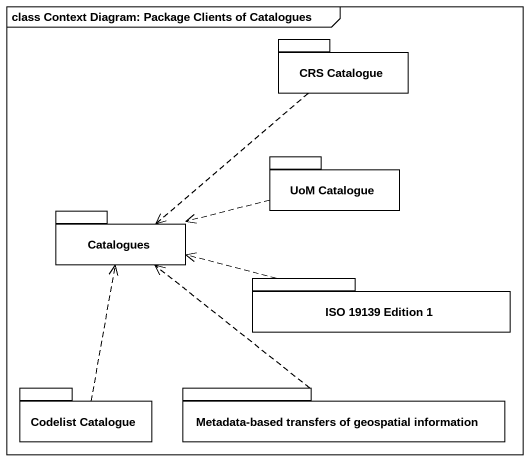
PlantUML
@startuml
mainframe class Context Diagram: Package Clients of Catalogues
package "CRS Catalogue" as CRS_Catalogue {
}
package "UoM Catalogue" as UoM_Catalogue {
}
package Catalogues {
}
package "ISO 19139 Edition 1" as ISO_19139_Edition_1 {
}
package "Codelist Catalogue" as Codelist_Catalogue {
}
package "Metadata-based transfers of geospatial information" as Metadata_based_transfers_of {
}
CRS_Catalogue ..> Catalogues
UoM_Catalogue .left.> Catalogues
ISO_19139_Edition_1 .left.> Catalogues
Codelist_Catalogue .up.> Catalogues
Metadata_based_transfers_of .up.> Catalogues
@enduml
